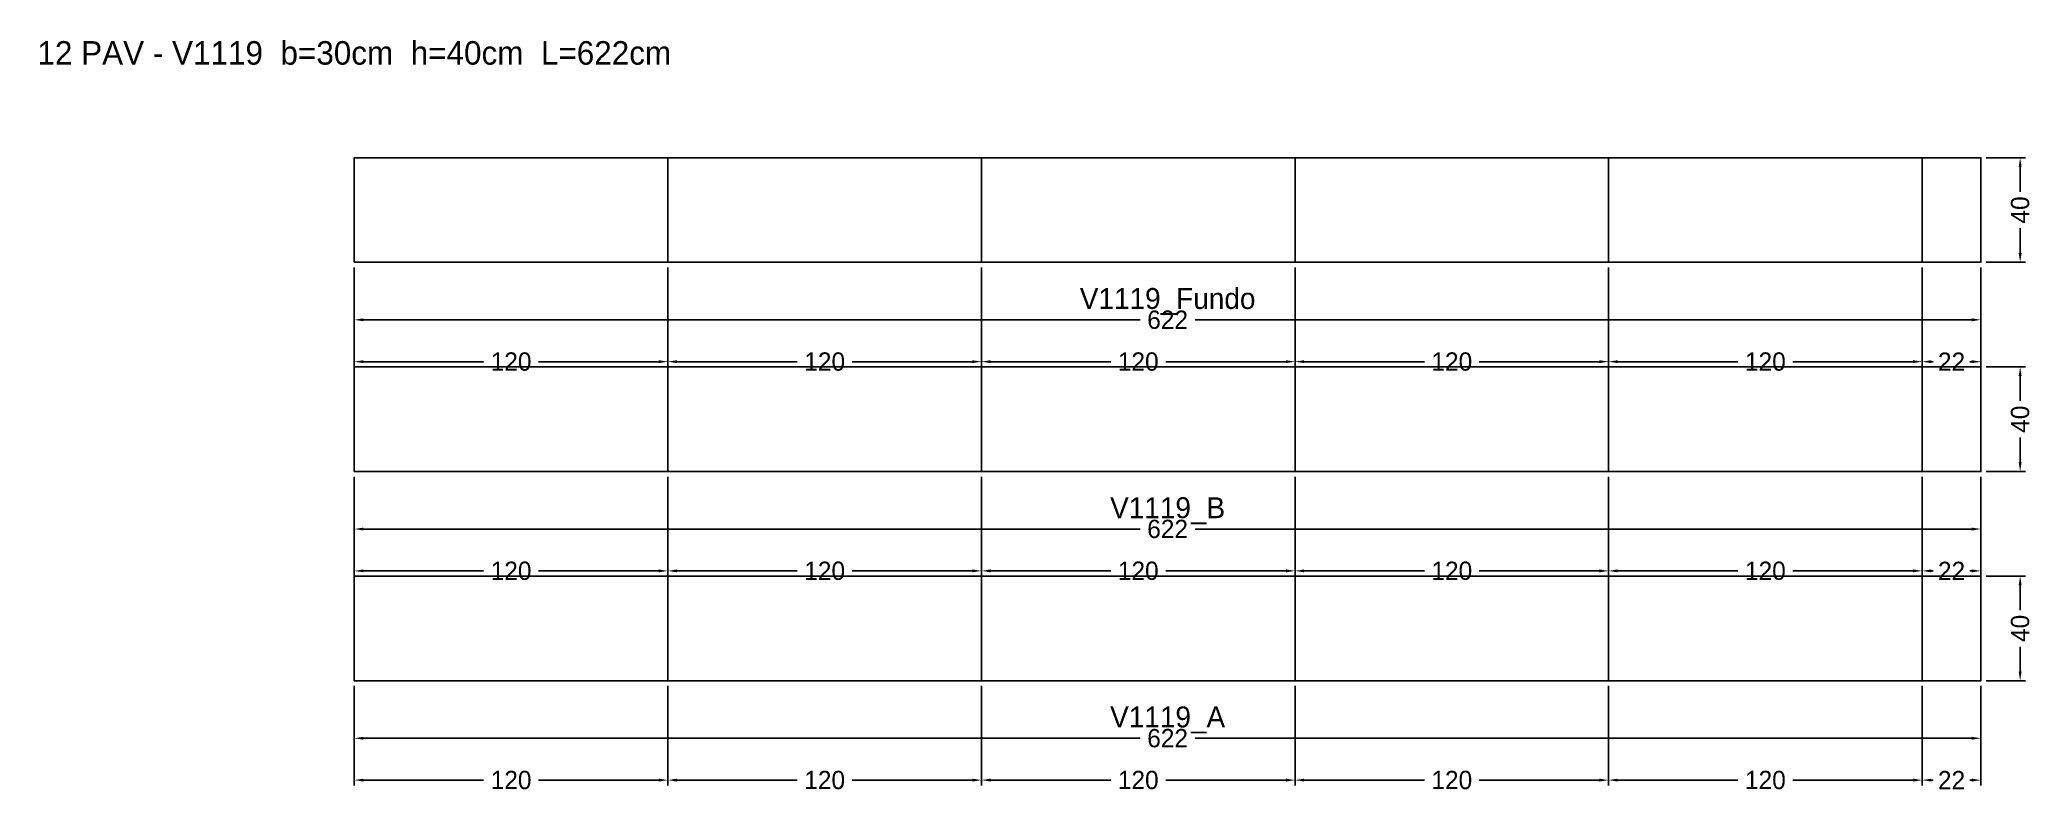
# Model space of a CAD drawing. Header units: metres. Extents: x -120 to 642, y -43 to 245.
import ezdxf

# ---------------------------------------------------------------- set-up
doc = ezdxf.new("R2010")
doc.units = ezdxf.units.M
for name, color, linetype in [('COTA', 3, 'Continuous'), ('NOMENCLATURA', 2, 'Continuous'), ('Paineis', 7, 'Continuous'), ('Texto Secao', 2, 'Continuous')]:
    doc.layers.add(name, color=color, linetype=linetype)
doc.dimstyles.new('COTA_VIG', dxfattribs={"dimtxt": 7, "dimasz": 3.5, "dimexe": 2, "dimexo": 2, "dimgap": 1.5, "dimtad": 1, "dimdec": 1, "dimcen": 2.5, "dimclrd": 3, "dimclre": 3, "dimclrt": 3, "dimazin": 3, "dimtfac": 1, "dimtmove": 0, "dimatfit": 3})

# ---------------------------------------------------------------- blocks, each defined once
blk = doc.blocks.new('_CLOSEDFILLED')
at = {"color": 0, "linetype": 'BYBLOCK'}
blk.add_solid([(-1, 0.16), (0, 0), (-1, -0.16)], dxfattribs=at)
blk = doc.blocks.new('*D1')
at = {"color": 3}
for p, q in [((0, -2), (0, -24)), ((622.5, -2), (622.5, -24)), ((3.5, -22), (300.75, -22)), ((321.75, -22), (619, -22))]:
    blk.add_line(p, q, dxfattribs=at)
at = {"layer": 'Defpoints'}
for p in [(0, 0), (622.5, 0), (0, -22)]:
    blk.add_point(p, dxfattribs=at)
at = {"layer": 'COTA', "color": 3, "xscale": 3.5, "yscale": 3.5, "rotation": 180}
blk.add_blockref('_CLOSEDFILLED', (0, -22), dxfattribs=at)
at = {"layer": 'COTA', "color": 3, "xscale": 3.5, "yscale": 3.5}
blk.add_blockref('_CLOSEDFILLED', (622.5, -22), dxfattribs=at)
at = {"layer": 'COTA', "color": 3, "insert": (311.25, -22), "char_height": 7, "attachment_point": 5}
blk.add_mtext('622', dxfattribs=at)
blk = doc.blocks.new('*D2')
at = {"color": 3}
for p, q in [((0, -2), (0, -40)), ((120, -2), (120, -40)), ((3.5, -38), (49.5, -38)), ((70.5, -38), (116.5, -38))]:
    blk.add_line(p, q, dxfattribs=at)
at = {"layer": 'Defpoints'}
for p in [(0, 0), (120, 0), (0, -38)]:
    blk.add_point(p, dxfattribs=at)
at = {"layer": 'COTA', "color": 3, "xscale": 3.5, "yscale": 3.5, "rotation": 180}
blk.add_blockref('_CLOSEDFILLED', (0, -38), dxfattribs=at)
at = {"layer": 'COTA', "color": 3, "xscale": 3.5, "yscale": 3.5}
blk.add_blockref('_CLOSEDFILLED', (120, -38), dxfattribs=at)
at = {"layer": 'COTA', "color": 3, "insert": (60, -38), "char_height": 7, "attachment_point": 5}
blk.add_mtext('120', dxfattribs=at)
blk = doc.blocks.new('*D3')
at = {"color": 3}
for p, q in [((120, -2), (120, -40)), ((240, -2), (240, -40)), ((123.5, -38), (169.5, -38)), ((190.5, -38), (236.5, -38))]:
    blk.add_line(p, q, dxfattribs=at)
at = {"layer": 'Defpoints'}
for p in [(120, 0), (240, 0), (120, -38)]:
    blk.add_point(p, dxfattribs=at)
at = {"layer": 'COTA', "color": 3, "xscale": 3.5, "yscale": 3.5, "rotation": 180}
blk.add_blockref('_CLOSEDFILLED', (120, -38), dxfattribs=at)
at = {"layer": 'COTA', "color": 3, "xscale": 3.5, "yscale": 3.5}
blk.add_blockref('_CLOSEDFILLED', (240, -38), dxfattribs=at)
at = {"layer": 'COTA', "color": 3, "insert": (180, -38), "char_height": 7, "attachment_point": 5}
blk.add_mtext('120', dxfattribs=at)
blk = doc.blocks.new('*D4')
at = {"color": 3}
for p, q in [((240, -2), (240, -40)), ((360, -2), (360, -40)), ((243.5, -38), (289.5, -38)), ((310.5, -38), (356.5, -38))]:
    blk.add_line(p, q, dxfattribs=at)
at = {"layer": 'Defpoints'}
for p in [(240, 0), (360, 0), (240, -38)]:
    blk.add_point(p, dxfattribs=at)
at = {"layer": 'COTA', "color": 3, "xscale": 3.5, "yscale": 3.5, "rotation": 180}
blk.add_blockref('_CLOSEDFILLED', (240, -38), dxfattribs=at)
at = {"layer": 'COTA', "color": 3, "xscale": 3.5, "yscale": 3.5}
blk.add_blockref('_CLOSEDFILLED', (360, -38), dxfattribs=at)
at = {"layer": 'COTA', "color": 3, "insert": (300, -38), "char_height": 7, "attachment_point": 5}
blk.add_mtext('120', dxfattribs=at)
blk = doc.blocks.new('*D5')
at = {"color": 3}
for p, q in [((360, -2), (360, -40)), ((480, -2), (480, -40)), ((363.5, -38), (409.5, -38)), ((430.5, -38), (476.5, -38))]:
    blk.add_line(p, q, dxfattribs=at)
at = {"layer": 'Defpoints'}
for p in [(360, 0), (480, 0), (360, -38)]:
    blk.add_point(p, dxfattribs=at)
at = {"layer": 'COTA', "color": 3, "xscale": 3.5, "yscale": 3.5, "rotation": 180}
blk.add_blockref('_CLOSEDFILLED', (360, -38), dxfattribs=at)
at = {"layer": 'COTA', "color": 3, "xscale": 3.5, "yscale": 3.5}
blk.add_blockref('_CLOSEDFILLED', (480, -38), dxfattribs=at)
at = {"layer": 'COTA', "color": 3, "insert": (420, -38), "char_height": 7, "attachment_point": 5}
blk.add_mtext('120', dxfattribs=at)
blk = doc.blocks.new('*D6')
at = {"color": 3}
for p, q in [((480, -2), (480, -40)), ((600, -2), (600, -40)), ((483.5, -38), (529.5, -38)), ((550.5, -38), (596.5, -38))]:
    blk.add_line(p, q, dxfattribs=at)
at = {"layer": 'Defpoints'}
for p in [(480, 0), (600, 0), (480, -38)]:
    blk.add_point(p, dxfattribs=at)
at = {"layer": 'COTA', "color": 3, "xscale": 3.5, "yscale": 3.5, "rotation": 180}
blk.add_blockref('_CLOSEDFILLED', (480, -38), dxfattribs=at)
at = {"layer": 'COTA', "color": 3, "xscale": 3.5, "yscale": 3.5}
blk.add_blockref('_CLOSEDFILLED', (600, -38), dxfattribs=at)
at = {"layer": 'COTA', "color": 3, "insert": (540, -38), "char_height": 7, "attachment_point": 5}
blk.add_mtext('120', dxfattribs=at)
blk = doc.blocks.new('*D7')
at = {"color": 3}
for p, q in [((600, -2), (600, -40)), ((622.5, -2), (622.5, -40)), ((603.5, -38), (604.25, -38)), ((618.25, -38), (619, -38))]:
    blk.add_line(p, q, dxfattribs=at)
at = {"layer": 'Defpoints'}
for p in [(600, 0), (622.5, 0), (600, -38)]:
    blk.add_point(p, dxfattribs=at)
at = {"layer": 'COTA', "color": 3, "xscale": 3.5, "yscale": 3.5, "rotation": 180}
blk.add_blockref('_CLOSEDFILLED', (600, -38), dxfattribs=at)
at = {"layer": 'COTA', "color": 3, "xscale": 3.5, "yscale": 3.5}
blk.add_blockref('_CLOSEDFILLED', (622.5, -38), dxfattribs=at)
at = {"layer": 'COTA', "color": 3, "insert": (611.25, -38), "char_height": 7, "attachment_point": 5}
blk.add_mtext('22', dxfattribs=at)
blk = doc.blocks.new('*D8')
at = {"color": 3}
for p, q in [((624.5, 40), (639.5, 40)), ((637.5, 27), (637.5, 36.5)), ((637.5, 3.5), (637.5, 13)), ((624.5, 0), (639.5, 0))]:
    blk.add_line(p, q, dxfattribs=at)
at = {"layer": 'Defpoints'}
for p in [(622.5, 40), (622.5, 0), (637.5, 0)]:
    blk.add_point(p, dxfattribs=at)
at = {"layer": 'COTA', "color": 3, "xscale": 3.5, "yscale": 3.5}
for p, rotation in [((637.5, 40), 90), ((637.5, 0), 270)]:
    blk.add_blockref('_CLOSEDFILLED', p, dxfattribs=dict(at, rotation=rotation))
at = {"layer": 'COTA', "color": 3, "insert": (637.5, 20), "char_height": 7, "attachment_point": 5, "rotation": 90}
blk.add_mtext('40', dxfattribs=at)
blk = doc.blocks.new('*D9')
at = {"color": 3}
for p, q in [((0, 78), (0, 56)), ((622.5, 78), (622.5, 56)), ((3.5, 58), (300.75, 58)), ((321.75, 58), (619, 58))]:
    blk.add_line(p, q, dxfattribs=at)
at = {"layer": 'Defpoints'}
for p in [(0, 80), (622.5, 80), (0, 58)]:
    blk.add_point(p, dxfattribs=at)
at = {"layer": 'COTA', "color": 3, "xscale": 3.5, "yscale": 3.5, "rotation": 180}
blk.add_blockref('_CLOSEDFILLED', (0, 58), dxfattribs=at)
at = {"layer": 'COTA', "color": 3, "xscale": 3.5, "yscale": 3.5}
blk.add_blockref('_CLOSEDFILLED', (622.5, 58), dxfattribs=at)
at = {"layer": 'COTA', "color": 3, "insert": (311.25, 58), "char_height": 7, "attachment_point": 5}
blk.add_mtext('622', dxfattribs=at)
blk = doc.blocks.new('*D10')
at = {"color": 3}
for p, q in [((0, 78), (0, 40)), ((120, 78), (120, 40)), ((3.5, 42), (49.5, 42)), ((70.5, 42), (116.5, 42))]:
    blk.add_line(p, q, dxfattribs=at)
at = {"layer": 'Defpoints'}
for p in [(0, 80), (120, 80), (0, 42)]:
    blk.add_point(p, dxfattribs=at)
at = {"layer": 'COTA', "color": 3, "xscale": 3.5, "yscale": 3.5, "rotation": 180}
blk.add_blockref('_CLOSEDFILLED', (0, 42), dxfattribs=at)
at = {"layer": 'COTA', "color": 3, "xscale": 3.5, "yscale": 3.5}
blk.add_blockref('_CLOSEDFILLED', (120, 42), dxfattribs=at)
at = {"layer": 'COTA', "color": 3, "insert": (60, 42), "char_height": 7, "attachment_point": 5}
blk.add_mtext('120', dxfattribs=at)
blk = doc.blocks.new('*D11')
at = {"color": 3}
for p, q in [((120, 78), (120, 40)), ((240, 78), (240, 40)), ((123.5, 42), (169.5, 42)), ((190.5, 42), (236.5, 42))]:
    blk.add_line(p, q, dxfattribs=at)
at = {"layer": 'Defpoints'}
for p in [(120, 80), (240, 80), (120, 42)]:
    blk.add_point(p, dxfattribs=at)
at = {"layer": 'COTA', "color": 3, "xscale": 3.5, "yscale": 3.5, "rotation": 180}
blk.add_blockref('_CLOSEDFILLED', (120, 42), dxfattribs=at)
at = {"layer": 'COTA', "color": 3, "xscale": 3.5, "yscale": 3.5}
blk.add_blockref('_CLOSEDFILLED', (240, 42), dxfattribs=at)
at = {"layer": 'COTA', "color": 3, "insert": (180, 42), "char_height": 7, "attachment_point": 5}
blk.add_mtext('120', dxfattribs=at)
blk = doc.blocks.new('*D12')
at = {"color": 3}
for p, q in [((240, 78), (240, 40)), ((360, 78), (360, 40)), ((243.5, 42), (289.5, 42)), ((310.5, 42), (356.5, 42))]:
    blk.add_line(p, q, dxfattribs=at)
at = {"layer": 'Defpoints'}
for p in [(240, 80), (360, 80), (240, 42)]:
    blk.add_point(p, dxfattribs=at)
at = {"layer": 'COTA', "color": 3, "xscale": 3.5, "yscale": 3.5, "rotation": 180}
blk.add_blockref('_CLOSEDFILLED', (240, 42), dxfattribs=at)
at = {"layer": 'COTA', "color": 3, "xscale": 3.5, "yscale": 3.5}
blk.add_blockref('_CLOSEDFILLED', (360, 42), dxfattribs=at)
at = {"layer": 'COTA', "color": 3, "insert": (300, 42), "char_height": 7, "attachment_point": 5}
blk.add_mtext('120', dxfattribs=at)
blk = doc.blocks.new('*D13')
at = {"color": 3}
for p, q in [((360, 78), (360, 40)), ((480, 78), (480, 40)), ((363.5, 42), (409.5, 42)), ((430.5, 42), (476.5, 42))]:
    blk.add_line(p, q, dxfattribs=at)
at = {"layer": 'Defpoints'}
for p in [(360, 80), (480, 80), (360, 42)]:
    blk.add_point(p, dxfattribs=at)
at = {"layer": 'COTA', "color": 3, "xscale": 3.5, "yscale": 3.5, "rotation": 180}
blk.add_blockref('_CLOSEDFILLED', (360, 42), dxfattribs=at)
at = {"layer": 'COTA', "color": 3, "xscale": 3.5, "yscale": 3.5}
blk.add_blockref('_CLOSEDFILLED', (480, 42), dxfattribs=at)
at = {"layer": 'COTA', "color": 3, "insert": (420, 42), "char_height": 7, "attachment_point": 5}
blk.add_mtext('120', dxfattribs=at)
blk = doc.blocks.new('*D14')
at = {"color": 3}
for p, q in [((480, 78), (480, 40)), ((600, 78), (600, 40)), ((483.5, 42), (529.5, 42)), ((550.5, 42), (596.5, 42))]:
    blk.add_line(p, q, dxfattribs=at)
at = {"layer": 'Defpoints'}
for p in [(480, 80), (600, 80), (480, 42)]:
    blk.add_point(p, dxfattribs=at)
at = {"layer": 'COTA', "color": 3, "xscale": 3.5, "yscale": 3.5, "rotation": 180}
blk.add_blockref('_CLOSEDFILLED', (480, 42), dxfattribs=at)
at = {"layer": 'COTA', "color": 3, "xscale": 3.5, "yscale": 3.5}
blk.add_blockref('_CLOSEDFILLED', (600, 42), dxfattribs=at)
at = {"layer": 'COTA', "color": 3, "insert": (540, 42), "char_height": 7, "attachment_point": 5}
blk.add_mtext('120', dxfattribs=at)
blk = doc.blocks.new('*D15')
at = {"color": 3}
for p, q in [((600, 78), (600, 40)), ((622.5, 78), (622.5, 40)), ((603.5, 42), (604.25, 42)), ((618.25, 42), (619, 42))]:
    blk.add_line(p, q, dxfattribs=at)
at = {"layer": 'Defpoints'}
for p in [(600, 80), (622.5, 80), (600, 42)]:
    blk.add_point(p, dxfattribs=at)
at = {"layer": 'COTA', "color": 3, "xscale": 3.5, "yscale": 3.5, "rotation": 180}
blk.add_blockref('_CLOSEDFILLED', (600, 42), dxfattribs=at)
at = {"layer": 'COTA', "color": 3, "xscale": 3.5, "yscale": 3.5}
blk.add_blockref('_CLOSEDFILLED', (622.5, 42), dxfattribs=at)
at = {"layer": 'COTA', "color": 3, "insert": (611.25, 42), "char_height": 7, "attachment_point": 5}
blk.add_mtext('22', dxfattribs=at)
blk = doc.blocks.new('*D16')
at = {"color": 3}
for p, q in [((624.5, 120), (639.5, 120)), ((637.5, 107), (637.5, 116.5)), ((637.5, 83.5), (637.5, 93)), ((624.5, 80), (639.5, 80))]:
    blk.add_line(p, q, dxfattribs=at)
at = {"layer": 'Defpoints'}
for p in [(622.5, 120), (622.5, 80), (637.5, 80)]:
    blk.add_point(p, dxfattribs=at)
at = {"layer": 'COTA', "color": 3, "xscale": 3.5, "yscale": 3.5}
for p, rotation in [((637.5, 120), 90), ((637.5, 80), 270)]:
    blk.add_blockref('_CLOSEDFILLED', p, dxfattribs=dict(at, rotation=rotation))
at = {"layer": 'COTA', "color": 3, "insert": (637.5, 100), "char_height": 7, "attachment_point": 5, "rotation": 90}
blk.add_mtext('40', dxfattribs=at)
blk = doc.blocks.new('*D17')
at = {"color": 3}
for p, q in [((0, 158), (0, 136)), ((622.5, 158), (622.5, 136)), ((3.5, 138), (300.75, 138)), ((321.75, 138), (619, 138))]:
    blk.add_line(p, q, dxfattribs=at)
at = {"layer": 'Defpoints'}
for p in [(0, 160), (622.5, 160), (0, 138)]:
    blk.add_point(p, dxfattribs=at)
at = {"layer": 'COTA', "color": 3, "xscale": 3.5, "yscale": 3.5, "rotation": 180}
blk.add_blockref('_CLOSEDFILLED', (0, 138), dxfattribs=at)
at = {"layer": 'COTA', "color": 3, "xscale": 3.5, "yscale": 3.5}
blk.add_blockref('_CLOSEDFILLED', (622.5, 138), dxfattribs=at)
at = {"layer": 'COTA', "color": 3, "insert": (311.25, 138), "char_height": 7, "attachment_point": 5}
blk.add_mtext('622', dxfattribs=at)
blk = doc.blocks.new('*D18')
at = {"color": 3}
for p, q in [((0, 158), (0, 120)), ((120, 158), (120, 120)), ((3.5, 122), (49.5, 122)), ((70.5, 122), (116.5, 122))]:
    blk.add_line(p, q, dxfattribs=at)
at = {"layer": 'Defpoints'}
for p in [(0, 160), (120, 160), (0, 122)]:
    blk.add_point(p, dxfattribs=at)
at = {"layer": 'COTA', "color": 3, "xscale": 3.5, "yscale": 3.5, "rotation": 180}
blk.add_blockref('_CLOSEDFILLED', (0, 122), dxfattribs=at)
at = {"layer": 'COTA', "color": 3, "xscale": 3.5, "yscale": 3.5}
blk.add_blockref('_CLOSEDFILLED', (120, 122), dxfattribs=at)
at = {"layer": 'COTA', "color": 3, "insert": (60, 122), "char_height": 7, "attachment_point": 5}
blk.add_mtext('120', dxfattribs=at)
blk = doc.blocks.new('*D19')
at = {"color": 3}
for p, q in [((120, 158), (120, 120)), ((240, 158), (240, 120)), ((123.5, 122), (169.5, 122)), ((190.5, 122), (236.5, 122))]:
    blk.add_line(p, q, dxfattribs=at)
at = {"layer": 'Defpoints'}
for p in [(120, 160), (240, 160), (120, 122)]:
    blk.add_point(p, dxfattribs=at)
at = {"layer": 'COTA', "color": 3, "xscale": 3.5, "yscale": 3.5, "rotation": 180}
blk.add_blockref('_CLOSEDFILLED', (120, 122), dxfattribs=at)
at = {"layer": 'COTA', "color": 3, "xscale": 3.5, "yscale": 3.5}
blk.add_blockref('_CLOSEDFILLED', (240, 122), dxfattribs=at)
at = {"layer": 'COTA', "color": 3, "insert": (180, 122), "char_height": 7, "attachment_point": 5}
blk.add_mtext('120', dxfattribs=at)
blk = doc.blocks.new('*D20')
at = {"color": 3}
for p, q in [((240, 158), (240, 120)), ((360, 158), (360, 120)), ((243.5, 122), (289.5, 122)), ((310.5, 122), (356.5, 122))]:
    blk.add_line(p, q, dxfattribs=at)
at = {"layer": 'Defpoints'}
for p in [(240, 160), (360, 160), (240, 122)]:
    blk.add_point(p, dxfattribs=at)
at = {"layer": 'COTA', "color": 3, "xscale": 3.5, "yscale": 3.5, "rotation": 180}
blk.add_blockref('_CLOSEDFILLED', (240, 122), dxfattribs=at)
at = {"layer": 'COTA', "color": 3, "xscale": 3.5, "yscale": 3.5}
blk.add_blockref('_CLOSEDFILLED', (360, 122), dxfattribs=at)
at = {"layer": 'COTA', "color": 3, "insert": (300, 122), "char_height": 7, "attachment_point": 5}
blk.add_mtext('120', dxfattribs=at)
blk = doc.blocks.new('*D21')
at = {"color": 3}
for p, q in [((360, 158), (360, 120)), ((480, 158), (480, 120)), ((363.5, 122), (409.5, 122)), ((430.5, 122), (476.5, 122))]:
    blk.add_line(p, q, dxfattribs=at)
at = {"layer": 'Defpoints'}
for p in [(360, 160), (480, 160), (360, 122)]:
    blk.add_point(p, dxfattribs=at)
at = {"layer": 'COTA', "color": 3, "xscale": 3.5, "yscale": 3.5, "rotation": 180}
blk.add_blockref('_CLOSEDFILLED', (360, 122), dxfattribs=at)
at = {"layer": 'COTA', "color": 3, "xscale": 3.5, "yscale": 3.5}
blk.add_blockref('_CLOSEDFILLED', (480, 122), dxfattribs=at)
at = {"layer": 'COTA', "color": 3, "insert": (420, 122), "char_height": 7, "attachment_point": 5}
blk.add_mtext('120', dxfattribs=at)
blk = doc.blocks.new('*D22')
at = {"color": 3}
for p, q in [((480, 158), (480, 120)), ((600, 158), (600, 120)), ((483.5, 122), (529.5, 122)), ((550.5, 122), (596.5, 122))]:
    blk.add_line(p, q, dxfattribs=at)
at = {"layer": 'Defpoints'}
for p in [(480, 160), (600, 160), (480, 122)]:
    blk.add_point(p, dxfattribs=at)
at = {"layer": 'COTA', "color": 3, "xscale": 3.5, "yscale": 3.5, "rotation": 180}
blk.add_blockref('_CLOSEDFILLED', (480, 122), dxfattribs=at)
at = {"layer": 'COTA', "color": 3, "xscale": 3.5, "yscale": 3.5}
blk.add_blockref('_CLOSEDFILLED', (600, 122), dxfattribs=at)
at = {"layer": 'COTA', "color": 3, "insert": (540, 122), "char_height": 7, "attachment_point": 5}
blk.add_mtext('120', dxfattribs=at)
blk = doc.blocks.new('*D23')
at = {"color": 3}
for p, q in [((600, 158), (600, 120)), ((622.5, 158), (622.5, 120)), ((603.5, 122), (604.25, 122)), ((618.25, 122), (619, 122))]:
    blk.add_line(p, q, dxfattribs=at)
at = {"layer": 'Defpoints'}
for p in [(600, 160), (622.5, 160), (600, 122)]:
    blk.add_point(p, dxfattribs=at)
at = {"layer": 'COTA', "color": 3, "xscale": 3.5, "yscale": 3.5, "rotation": 180}
blk.add_blockref('_CLOSEDFILLED', (600, 122), dxfattribs=at)
at = {"layer": 'COTA', "color": 3, "xscale": 3.5, "yscale": 3.5}
blk.add_blockref('_CLOSEDFILLED', (622.5, 122), dxfattribs=at)
at = {"layer": 'COTA', "color": 3, "insert": (611.25, 122), "char_height": 7, "attachment_point": 5}
blk.add_mtext('22', dxfattribs=at)
blk = doc.blocks.new('*D24')
at = {"color": 3}
for p, q in [((624.5, 200), (639.5, 200)), ((637.5, 187), (637.5, 196.5)), ((637.5, 163.5), (637.5, 173)), ((624.5, 160), (639.5, 160))]:
    blk.add_line(p, q, dxfattribs=at)
at = {"layer": 'Defpoints'}
for p in [(622.5, 200), (622.5, 160), (637.5, 160)]:
    blk.add_point(p, dxfattribs=at)
at = {"layer": 'COTA', "color": 3, "xscale": 3.5, "yscale": 3.5}
for p, rotation in [((637.5, 200), 90), ((637.5, 160), 270)]:
    blk.add_blockref('_CLOSEDFILLED', p, dxfattribs=dict(at, rotation=rotation))
at = {"layer": 'COTA', "color": 3, "insert": (637.5, 180), "char_height": 7, "attachment_point": 5, "rotation": 90}
blk.add_mtext('40', dxfattribs=at)

msp = doc.modelspace()

# ---------------------------------------------------------------- linework, layer by layer
at = {"layer": 'Paineis'}
for points in [[(0, 160), (120, 160), (120, 200), (0, 200)], [(120, 160), (240, 160), (240, 200), (120, 200)], [(240, 160), (360, 160), (360, 200), (240, 200)], [(360, 160), (480, 160), (480, 200), (360, 200)], [(480, 160), (600, 160), (600, 200), (480, 200)], [(600, 160), (622.5, 160), (622.5, 200), (600, 200)], [(0, 80), (120, 80), (120, 120), (0, 120)], [(120, 80), (240, 80), (240, 120), (120, 120)], [(240, 80), (360, 80), (360, 120), (240, 120)], [(360, 80), (480, 80), (480, 120), (360, 120)], [(480, 80), (600, 80), (600, 120), (480, 120)], [(600, 80), (622.5, 80), (622.5, 120), (600, 120)], [(0, 0), (120, 0), (120, 40), (0, 40)], [(120, 0), (240, 0), (240, 40), (120, 40)], [(240, 0), (360, 0), (360, 40), (240, 40)], [(360, 0), (480, 0), (480, 40), (360, 40)], [(480, 0), (600, 0), (600, 40), (480, 40)], [(600, 0), (622.5, 0), (622.5, 40), (600, 40)]]:
    msp.add_lwpolyline(points, close=True, dxfattribs=at)

# ---------------------------------------------------------------- texts
at = {"layer": 'NOMENCLATURA', "insert": (0, 240), "char_height": 9, "width": 642.5, "attachment_point": 5}
msp.add_mtext('12 PAV - V1119  b=30cm  h=40cm  L=622cm', dxfattribs=at)
at = {"layer": 'Texto Secao', "char_height": 8, "width": 642.5, "attachment_point": 5}
for s, insert in [('V1119_Fundo', (311.25, 145)), ('V1119_B', (311.25, 65)), ('V1119_A', (311.25, -15))]:
    msp.add_mtext(s, dxfattribs=dict(at, insert=insert))

# ---------------------------------------------------------------- dimensions: what is measured, and where the dimension line sits
at = {"layer": 'COTA'}
for base, p1, p2, picture, middle in [((637.5, 160), (622.5, 160), (622.5, 200), '*D24', (637.5, 180)), ((637.5, 80), (622.5, 80), (622.5, 120), '*D16', (637.5, 100)), ((637.5, 0), (622.5, 0), (622.5, 40), '*D8', (637.5, 20))]:
    dim = msp.add_linear_dim(base=base, p1=p1, p2=p2, angle=90, dimstyle='COTA_VIG', dxfattribs=at)
    dim.commit()
    dim.dimension.update_dxf_attribs({"geometry": picture, "text_midpoint": middle})
for base, p1, p2, picture, middle in [((0, 138), (0, 160), (622.5, 160), '*D17', (311.25, 138)), ((0, 122), (0, 160), (120, 160), '*D18', (60, 122)), ((120, 122), (120, 160), (240, 160), '*D19', (180, 122)), ((240, 122), (240, 160), (360, 160), '*D20', (300, 122)), ((360, 122), (360, 160), (480, 160), '*D21', (420, 122)), ((480, 122), (480, 160), (600, 160), '*D22', (540, 122)), ((600, 122), (600, 160), (622.5, 160), '*D23', (611.25, 122)), ((0, 58), (0, 80), (622.5, 80), '*D9', (311.25, 58)), ((0, 42), (0, 80), (120, 80), '*D10', (60, 42)), ((120, 42), (120, 80), (240, 80), '*D11', (180, 42)), ((240, 42), (240, 80), (360, 80), '*D12', (300, 42)), ((360, 42), (360, 80), (480, 80), '*D13', (420, 42)), ((480, 42), (480, 80), (600, 80), '*D14', (540, 42)), ((600, 42), (600, 80), (622.5, 80), '*D15', (611.25, 42)), ((0, -22), (0, 0), (622.5, 0), '*D1', (311.25, -22)), ((0, -38), (0, 0), (120, 0), '*D2', (60, -38)), ((120, -38), (120, 0), (240, 0), '*D3', (180, -38)), ((240, -38), (240, 0), (360, 0), '*D4', (300, -38)), ((360, -38), (360, 0), (480, 0), '*D5', (420, -38)), ((480, -38), (480, 0), (600, 0), '*D6', (540, -38)), ((600, -38), (600, 0), (622.5, 0), '*D7', (611.25, -38))]:
    dim = msp.add_linear_dim(base=base, p1=p1, p2=p2, dimstyle='COTA_VIG', dxfattribs=at)
    dim.commit()
    dim.dimension.update_dxf_attribs({"geometry": picture, "text_midpoint": middle})

doc.saveas('drawing.dxf')
